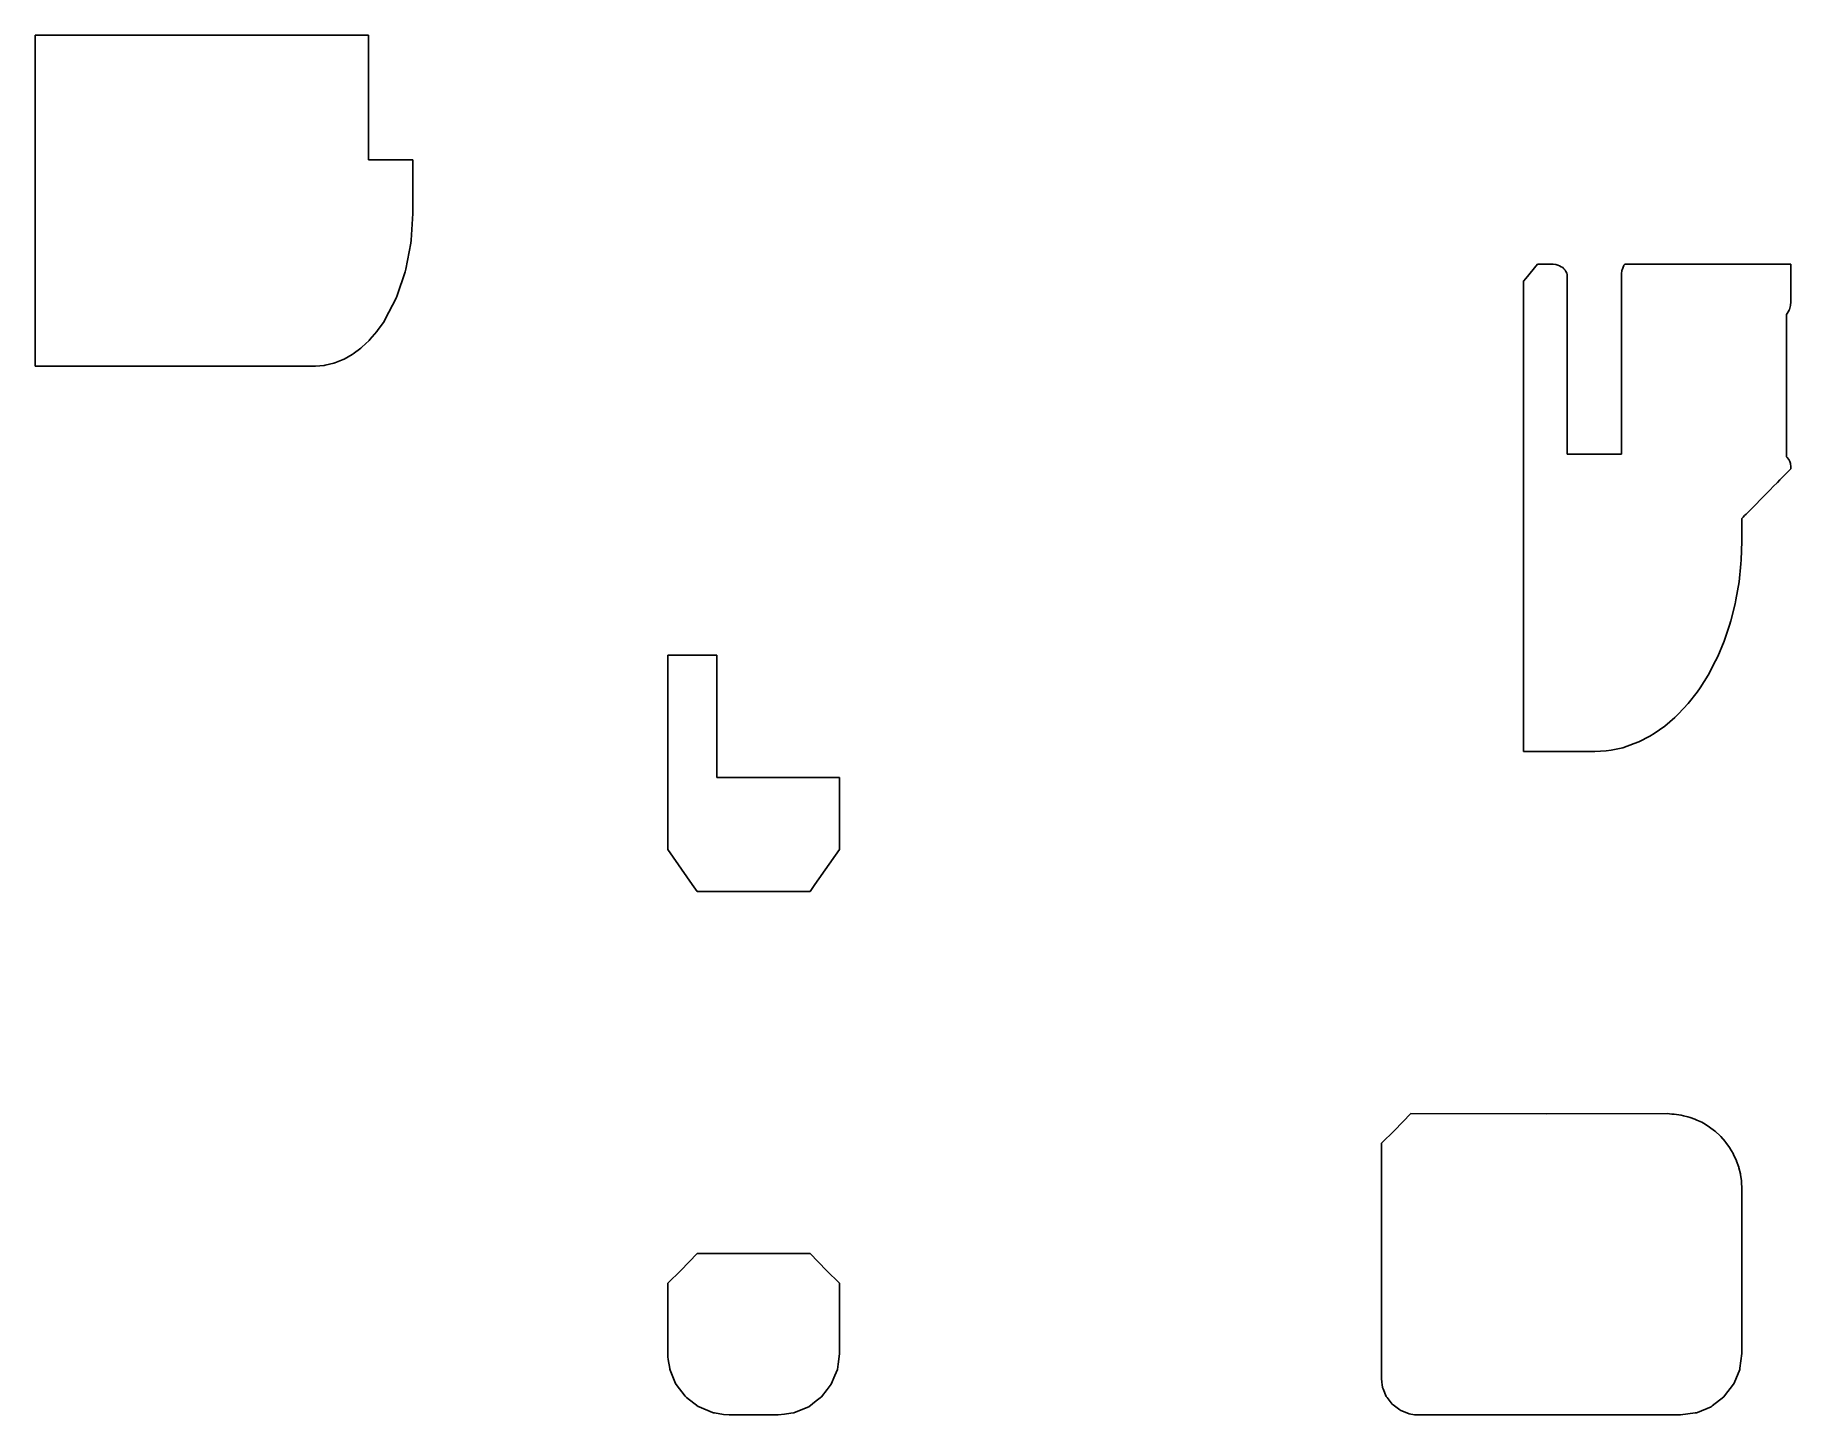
# Model space of a CAD drawing. Header units: metres. Extents: x 2.4 to 74, y -16 to 40.3.
import ezdxf

# ---------------------------------------------------------------- set-up
doc = ezdxf.new("R2010")
doc.units = ezdxf.units.M

msp = doc.modelspace()

# ---------------------------------------------------------------- linework, layer by layer
for p, q in [((15.208, 40.29), (2.4, 40.29)), ((2.4, 40.29), (2.4, 39.573)), ((16, 40.29), (15.208, 40.29)), ((16, 38.026), (16, 40.29)), ((2.4, 39.573), (2.4, 28.448)), ((16, 35.205), (16, 38.026)), ((16.308, 35.205), (16, 35.205)), ((16, 35.205), (16, 35.205)), ((17.8, 35.205), (16.308, 35.205)), ((17.8, 34.669), (17.8, 35.205)), ((17.8, 33.275), (17.8, 34.669)), ((17.731, 31.918), (17.8, 33.011)), ((17.8, 33.011), (17.8, 33.275)), ((17.518, 30.746), (17.723, 31.797)), ((17.723, 31.797), (17.731, 31.918)), ((63.661, 30.951), (63.186, 30.359)), ((64.024, 30.951), (63.661, 30.951)), ((64.245, 30.951), (64.024, 30.951)), ((64.307, 30.945), (64.245, 30.951)), ((64.41, 30.934), (64.307, 30.945)), ((64.497, 30.906), (64.41, 30.934)), ((64.564, 30.884), (64.497, 30.906)), ((64.633, 30.843), (64.564, 30.884)), ((64.696, 30.805), (64.633, 30.843)), ((64.746, 30.754), (64.696, 30.805)), ((67.185, 30.892), (67.118, 30.717)), ((67.19, 30.9), (67.185, 30.892)), ((67.226, 30.951), (67.19, 30.9)), ((68.325, 30.951), (67.226, 30.951)), ((70.554, 30.951), (68.325, 30.951)), ((71.674, 30.951), (70.554, 30.951)), ((72.756, 30.951), (71.674, 30.951)), ((74, 30.951), (72.756, 30.951)), ((74, 29.443), (74, 30.951)), ((17.163, 29.661), (17.496, 30.629)), ((17.496, 30.629), (17.518, 30.746)), ((63.186, 30.359), (63.1, 30.251)), ((63.1, 30.251), (63.1, 26.314)), ((64.797, 30.701), (64.746, 30.754)), ((64.828, 30.644), (64.797, 30.701)), ((64.861, 30.581), (64.828, 30.644)), ((64.871, 30.519), (64.861, 30.581)), ((64.883, 30.451), (64.871, 30.519)), ((64.883, 28.676), (64.883, 30.451)), ((67.103, 30.664), (67.095, 30.574)), ((67.095, 30.574), (67.095, 23.657)), ((67.106, 30.685), (67.103, 30.664)), ((67.118, 30.717), (67.106, 30.685)), ((16.678, 28.705), (17.126, 29.553)), ((17.126, 29.553), (17.163, 29.661)), ((73.983, 29.26), (73.997, 29.411)), ((73.997, 29.411), (74, 29.443)), ((16.628, 28.61), (16.678, 28.705)), ((64.883, 23.2), (64.883, 28.676)), ((73.817, 28.894), (73.853, 28.933)), ((73.817, 27.612), (73.817, 28.894)), ((73.853, 28.933), (73.854, 28.935)), ((73.854, 28.935), (73.928, 29.074)), ((73.928, 29.074), (73.932, 29.081)), ((73.932, 29.081), (73.937, 29.098)), ((73.937, 29.098), (73.983, 29.26)), ((2.4, 28.448), (2.4, 27.963)), ((2.4, 27.963), (2.4, 27.56)), ((16.054, 27.873), (16.338, 28.2)), ((16.338, 28.2), (16.367, 28.241)), ((16.367, 28.241), (16.628, 28.61)), ((2.4, 27.56), (2.4, 26.788)), ((14.998, 27.076), (15.331, 27.261)), ((15.331, 27.261), (15.366, 27.287)), ((15.366, 27.287), (15.686, 27.523)), ((15.686, 27.523), (15.719, 27.554)), ((15.719, 27.554), (16.022, 27.836)), ((16.022, 27.836), (16.054, 27.873)), ((73.817, 26.932), (73.817, 27.612)), ((2.4, 26.788), (3.538, 26.788)), ((3.538, 26.788), (13.8, 26.788)), ((13.8, 26.788), (13.839, 26.791)), ((13.839, 26.791), (14.192, 26.818)), ((14.192, 26.818), (14.231, 26.827)), ((14.231, 26.827), (14.58, 26.907)), ((14.58, 26.907), (14.618, 26.922)), ((14.618, 26.922), (14.961, 27.056)), ((14.961, 27.056), (14.998, 27.076)), ((73.817, 25.557), (73.817, 26.932)), ((63.1, 26.314), (63.1, 23.082)), ((73.817, 24.816), (73.817, 25.557)), ((73.82, 24.056), (73.817, 24.816)), ((67.095, 23.657), (67.095, 23.2)), ((73.82, 23.081), (73.82, 24.056)), ((63.1, 23.082), (63.1, 17.509)), ((66.468, 23.2), (64.883, 23.2)), ((67.095, 23.2), (66.468, 23.2)), ((73.854, 23.054), (73.82, 23.081)), ((73.854, 23.052), (73.854, 23.054)), ((73.916, 22.978), (73.854, 23.052)), ((73.958, 22.899), (73.916, 22.978)), ((73.553, 22.146), (73.686, 22.282)), ((73.686, 22.282), (73.835, 22.432)), ((73.835, 22.432), (74, 22.6)), ((73.962, 22.891), (73.958, 22.899)), ((73.987, 22.809), (73.962, 22.891)), ((73.99, 22.798), (73.987, 22.809)), ((73.991, 22.786), (73.99, 22.798)), ((74, 22.7), (73.991, 22.786)), ((74, 22.693), (74, 22.7)), ((74, 22.6), (74, 22.693)), ((72.172, 20.746), (73.155, 21.743)), ((73.155, 21.743), (73.284, 21.874)), ((73.284, 21.874), (73.449, 22.042)), ((73.449, 22.042), (73.553, 22.146)), ((72, 20.572), (72.057, 20.63)), ((72, 20.073), (72, 20.572)), ((72, 20.023), (72, 20.073)), ((72.057, 20.63), (72.114, 20.687)), ((72.114, 20.687), (72.17, 20.745)), ((72.17, 20.745), (72.172, 20.746)), ((72.172, 20.746), (72.172, 20.746)), ((71.974, 18.88), (72, 19.634)), ((72, 19.637), (72, 20.023)), ((72, 19.634), (72, 19.637)), ((71.887, 17.982), (71.964, 18.721)), ((71.964, 18.721), (71.974, 18.88)), ((71.76, 17.258), (71.887, 17.982)), ((63.1, 17.509), (63.1, 11.479)), ((71.728, 17.091), (71.76, 17.258)), ((71.554, 16.396), (71.728, 17.091)), ((71.278, 15.56), (71.496, 16.217)), ((71.496, 16.217), (71.554, 16.396)), ((71.016, 14.936), (71.278, 15.56)), ((29.1, 15), (28.2, 15)), ((28.2, 15), (28.2, 8.704)), ((30.2, 15), (29.1, 15)), ((30.2, 13.947), (30.2, 15)), ((70.631, 14.185), (70.93, 14.76)), ((70.93, 14.76), (71.016, 14.936)), ((30.2, 12.651), (30.2, 13.947)), ((70.179, 13.49), (70.294, 13.655)), ((70.294, 13.655), (70.631, 14.185)), ((69.418, 12.598), (69.814, 13.017)), ((69.814, 13.017), (70.179, 13.49)), ((30.2, 12.535), (30.2, 12.651)), ((30.2, 12.393), (30.2, 12.535)), ((30.2, 12.277), (30.2, 12.393)), ((30.2, 12.136), (30.2, 12.277)), ((68.858, 12.098), (69.274, 12.454)), ((69.274, 12.454), (69.418, 12.598)), ((30.2, 12.028), (30.2, 12.136)), ((30.2, 11.896), (30.2, 12.028)), ((30.2, 11.804), (30.2, 11.896)), ((30.2, 11.69), (30.2, 11.804)), ((30.2, 11.62), (30.2, 11.69)), ((30.2, 11.533), (30.2, 11.62)), ((30.2, 10.92), (30.2, 11.533)), ((63.1, 11.479), (63.1, 11.062)), ((67.605, 11.384), (67.799, 11.459)), ((67.799, 11.459), (68.25, 11.689)), ((68.25, 11.689), (68.42, 11.802)), ((68.42, 11.802), (68.858, 12.098)), ((30.2, 10), (30.2, 10.92)), ((63.1, 11.062), (65.244, 11.062)), ((65.244, 11.062), (66, 11.062)), ((66, 11.062), (66.472, 11.095)), ((66.472, 11.095), (66.676, 11.121)), ((66.676, 11.121), (67.145, 11.22)), ((67.145, 11.22), (67.605, 11.384)), ((32.514, 10), (30.2, 10)), ((35.2, 10), (32.514, 10)), ((35.2, 8.154), (35.2, 10)), ((28.2, 8.704), (28.2, 8.441)), ((28.2, 8.441), (28.2, 8.414)), ((28.2, 8.414), (28.2, 8.227)), ((28.2, 8.227), (28.2, 7.067)), ((35.2, 7.067), (35.2, 8.154)), ((35.2, 8.154), (35.2, 8.154)), ((28.2, 7.067), (29.2, 5.638)), ((34.2, 5.638), (35.2, 7.067)), ((29.2, 5.638), (29.4, 5.352)), ((29.4, 5.352), (30.31, 5.352)), ((30.31, 5.352), (34, 5.352)), ((34, 5.352), (34.2, 5.638)), ((57.83, -4.397), (58.5, -3.703)), ((58.5, -3.703), (64.05, -3.716)), ((64.05, -3.716), (68.961, -3.708)), ((68.961, -3.708), (69.139, -3.728)), ((69.139, -3.728), (69.239, -3.733)), ((69.239, -3.733), (69.34, -3.747)), ((69.34, -3.747), (69.519, -3.772)), ((69.519, -3.772), (69.617, -3.795)), ((69.617, -3.795), (69.802, -3.839)), ((69.802, -3.839), (69.894, -3.87)), ((69.894, -3.87), (70.084, -3.936)), ((70.084, -3.936), (70.167, -3.973)), ((70.167, -3.973), (70.362, -4.063)), ((70.362, -4.063), (70.432, -4.104)), ((70.432, -4.104), (70.629, -4.22)), ((70.629, -4.22), (70.685, -4.261)), ((70.685, -4.261), (70.881, -4.405)), ((57.3, -4.918), (57.83, -4.397)), ((57.3, -5.647), (57.3, -4.918)), ((70.881, -4.405), (70.923, -4.443)), ((70.923, -4.443), (71.114, -4.616)), ((71.114, -4.616), (71.142, -4.648)), ((71.142, -4.648), (71.324, -4.851)), ((71.324, -4.851), (71.34, -4.873)), ((71.34, -4.873), (71.507, -5.104)), ((57.3, -5.668), (57.3, -5.647)), ((57.3, -14.177), (57.3, -5.668)), ((71.507, -5.104), (71.514, -5.115)), ((71.514, -5.115), (71.645, -5.34)), ((71.645, -5.34), (71.662, -5.37)), ((71.662, -5.37), (71.663, -5.371)), ((71.663, -5.371), (71.781, -5.632)), ((71.781, -5.632), (71.788, -5.647)), ((71.788, -5.647), (71.874, -5.9)), ((71.874, -5.9), (71.883, -5.927)), ((71.883, -5.927), (71.94, -6.169)), ((71.94, -6.169), (71.95, -6.208)), ((71.95, -6.208), (71.981, -6.436)), ((71.981, -6.436), (71.988, -6.486)), ((71.988, -6.486), (71.99, -6.536)), ((71.99, -6.536), (72, -6.742)), ((72, -6.742), (72, -7.105)), ((72, -6.742), (72, -6.742)), ((72, -7.105), (72, -7.289)), ((72, -7.289), (72, -13.5)), ((28.73, -10.107), (29.4, -9.413)), ((29.4, -9.413), (30.868, -9.413)), ((30.868, -9.413), (34, -9.413)), ((34, -9.413), (34.67, -10.107)), ((28.2, -10.628), (28.73, -10.107)), ((28.2, -10.971), (28.2, -10.628)), ((34.67, -10.107), (35.2, -10.628)), ((35.2, -10.628), (35.2, -10.908)), ((35.2, -10.628), (35.2, -10.628)), ((28.2, -13.5), (28.2, -10.971)), ((35.2, -10.908), (35.2, -13.5)), ((28.207, -13.634), (28.2, -13.5)), ((35.2, -13.5), (35.194, -13.613)), ((72, -13.5), (71.921, -14.099)), ((28.212, -13.745), (28.207, -13.634)), ((28.278, -14.108), (28.212, -13.745)), ((28.282, -14.132), (28.278, -14.108)), ((28.295, -14.176), (28.282, -14.132)), ((28.521, -14.722), (28.295, -14.176)), ((35.115, -14.147), (35.013, -14.393)), ((35.144, -13.928), (35.115, -14.147)), ((35.194, -13.613), (35.144, -13.928)), ((57.3, -14.326), (57.3, -14.177)), ((71.915, -14.147), (71.684, -14.705)), ((71.921, -14.099), (71.915, -14.147)), ((28.543, -14.763), (28.521, -14.722)), ((28.903, -15.233), (28.543, -14.763)), ((34.703, -14.961), (34.468, -15.268)), ((34.865, -14.75), (34.703, -14.961)), ((35.013, -14.393), (34.865, -14.75)), ((57.3, -14.5), (57.3, -14.326)), ((57.319, -14.672), (57.3, -14.5)), ((57.335, -14.763), (57.319, -14.672)), ((57.351, -14.888), (57.335, -14.763)), ((57.37, -14.934), (57.351, -14.888)), ((57.501, -15.25), (57.37, -14.934)), ((71.665, -14.75), (71.297, -15.229)), ((71.684, -14.705), (71.665, -14.75)), ((28.932, -15.268), (28.903, -15.233)), ((28.965, -15.295), (28.932, -15.268)), ((29.438, -15.658), (28.965, -15.295)), ((29.474, -15.677), (29.438, -15.658)), ((30.027, -15.906), (29.474, -15.677)), ((33.95, -15.665), (33.704, -15.767)), ((34.257, -15.43), (33.95, -15.665)), ((34.468, -15.268), (34.257, -15.43)), ((57.531, -15.289), (57.501, -15.25)), ((57.739, -15.561), (57.531, -15.289)), ((57.778, -15.591), (57.739, -15.561)), ((58.05, -15.799), (57.778, -15.591)), ((70.75, -15.665), (70.192, -15.896)), ((70.789, -15.636), (70.75, -15.665)), ((71.268, -15.268), (70.789, -15.636)), ((71.297, -15.229), (71.268, -15.268)), ((30.066, -15.918), (30.027, -15.906)), ((30.102, -15.921), (30.066, -15.918)), ((30.47, -15.977), (30.102, -15.921)), ((30.7, -16), (30.47, -15.977)), ((31.662, -16), (30.7, -16)), ((32.7, -16), (31.662, -16)), ((32.963, -15.974), (32.7, -16)), ((33.215, -15.932), (32.963, -15.974)), ((33.347, -15.915), (33.215, -15.932)), ((33.704, -15.767), (33.347, -15.915)), ((58.095, -15.818), (58.05, -15.799)), ((58.412, -15.949), (58.095, -15.818)), ((58.429, -15.952), (58.412, -15.949)), ((58.648, -15.992), (58.429, -15.952)), ((58.677, -15.995), (58.648, -15.992)), ((58.706, -15.997), (58.677, -15.995)), ((58.738, -15.999), (58.706, -15.997)), ((58.767, -15.999), (58.738, -15.999)), ((58.8, -16), (58.767, -15.999)), ((64.919, -16), (58.8, -16)), ((69.5, -16), (64.919, -16)), ((70.099, -15.921), (69.5, -16)), ((70.147, -15.915), (70.099, -15.921)), ((70.192, -15.896), (70.147, -15.915))]:
    msp.add_line(p, q)

doc.saveas('drawing.dxf')
